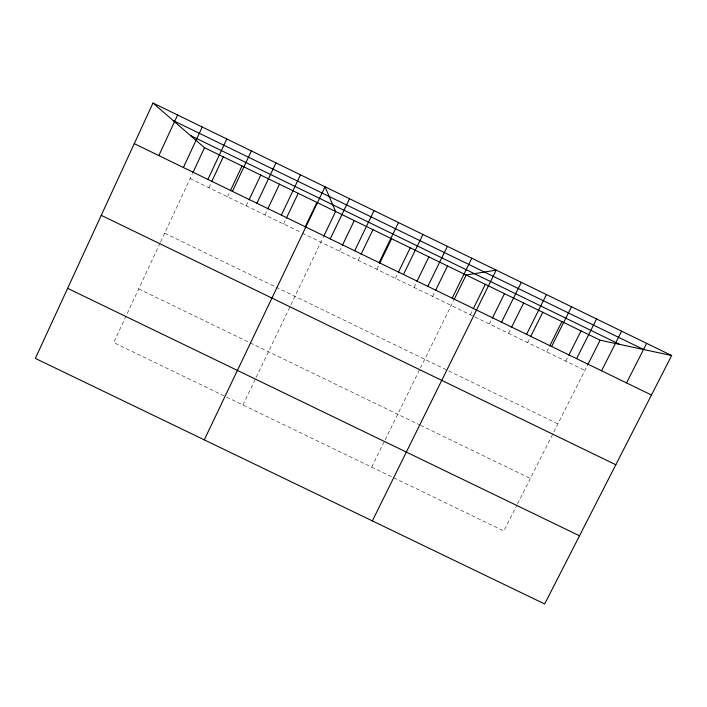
<?xml version="1.0" encoding="UTF-8"?>
<svg xmlns="http://www.w3.org/2000/svg" width="707" height="707" viewBox="0 0 707 707"><rect width="100%" height="100%" fill="white"/><g stroke="black" fill="none" stroke-linecap="round" stroke-linejoin="round"><path stroke-width="0.53" stroke-dasharray="3.54 2.65" d="M160.109 242.978L113.686 342.559L503.835 530.975L517.064 504.763M160.569 241.997L192.454 173.604M208.848 187.682L211.181 182.706M227.557 196.767L229.89 191.8M246.248 205.852L248.59 200.894M264.931 214.937L267.281 209.979M283.604 224.004L285.964 219.055M242.934 404.978L255.669 378.395M256.146 377.405L323.285 237.198M339.563 251.197L341.941 246.266M358.193 260.256L360.579 255.324M376.813 269.305L379.199 264.374M395.425 278.346L397.82 273.423M414.028 287.387L416.432 282.464M432.622 296.419L435.026 291.505M371.696 467.159L384.67 440.761M385.156 439.781L419.976 368.948M420.453 367.985L453.611 300.537M470.332 314.748L472.753 309.843M489.447 324.036L491.878 319.14M508.563 333.324L510.993 328.428M527.661 342.603L530.1 337.716M546.75 351.883L549.198 346.996M565.821 361.153L568.278 356.275M517.559 503.791L587.844 364.565M164.687 233.169L557.911 423.855M138.696 288.916L419.534 424.819M420.479 425.278L530.347 478.445M190.139 178.588L301.288 232.603M302.269 233.08L584.892 370.415"/><path stroke-width="1.06" d="M152.977 103.028L35.35 358.414L544.655 603.972L671.65 355.524L152.977 103.028L204.526 147.728L600.146 340.2L671.65 355.524M158.836 155.584L177.607 115.02M183.378 167.515L202.229 127.004M192.923 172.614L204.526 147.728M207.902 179.437L226.823 138.979M211.64 181.717L223.279 156.848M230.358 190.81L242.024 165.968M232.417 191.35L251.4 150.945M249.058 199.895L260.759 175.089M256.906 203.254L275.969 162.902M267.75 208.98L279.486 184.2M281.377 215.149L300.51 174.85M286.432 218.065L298.204 193.303M305.106 227.141L316.904 202.396M204.279 439.86L325.034 186.789L335.595 211.499L323.762 236.209M330.266 238.913L349.541 198.72M342.409 245.276L354.278 220.584M354.684 250.782L374.03 210.642M361.056 254.334L372.951 229.669M379.085 262.642L398.501 222.555M379.677 263.393L391.616 238.745M398.297 272.442L410.263 247.821M403.467 274.493L422.954 234.459M416.909 281.483L428.91 256.888M427.841 286.335L447.39 246.354M435.503 290.524L447.54 265.956M452.188 298.168L471.808 258.241M454.097 299.556L466.16 275.014L496.208 270.118L372.359 520.9M473.23 308.862L485.329 284.347M492.364 318.159L504.498 293.67M501.563 322.171L521.324 282.349M511.479 327.447L523.648 302.985M526.591 334.331L546.431 294.563M530.586 336.735L542.79 312.3M549.684 346.023L561.915 321.605M551.601 346.492L571.512 306.776M568.764 355.294L581.039 330.903M576.594 358.643L596.575 318.981M587.844 364.565L600.146 340.2M601.569 370.777L621.621 331.168M626.526 382.911L646.64 343.355M67.625 288.341L579.501 535.791M101.251 215.326L615.815 464.755M173.215 120.579L643.609 349.514M190.457 135.532L619.686 344.389M134.268 143.645L651.456 395.027"/></g></svg>
